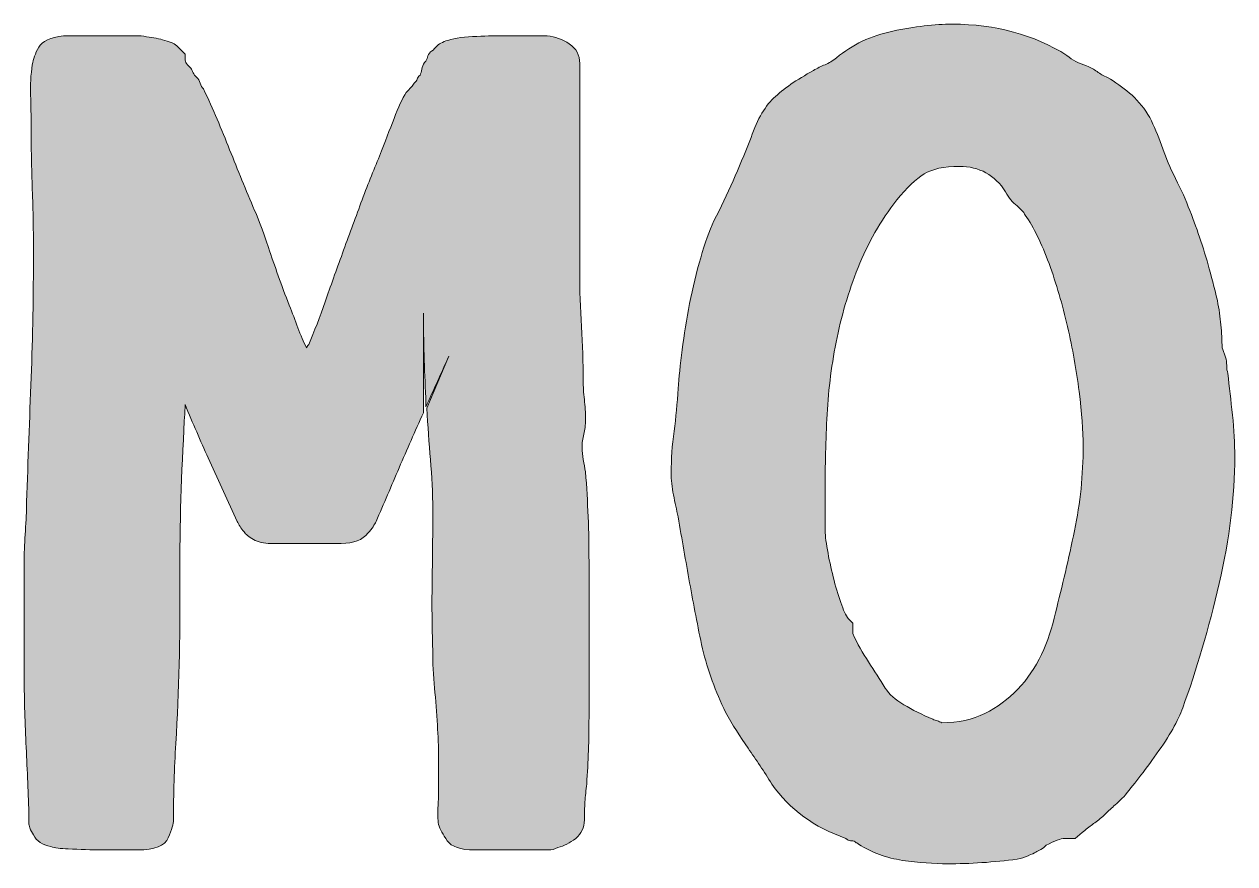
# Model space of a CAD drawing. Header units: inches. Extents: x 97 to 984, y -1026 to -54.
# Drawn here: x 96.9 to 476.5, y -746.6 to -483.2 of the extents above; entities that cross this region are included whole.
import ezdxf

# ---------------------------------------------------------------- set-up
doc = ezdxf.new("R2010")
doc.units = ezdxf.units.IN
doc.header["$MEASUREMENT"] = 0
doc.layers.add('Layer 1', color=7, linetype='Continuous')

# ---------------------------------------------------------------- blocks, each defined once
blk = doc.blocks.new('block 2')
at = {"layer": 'Layer 1', "true_color": 0xfccf0c}
h = blk.add_hatch(color=40, dxfattribs=at)
h.dxf.hatch_style = 2
edge = h.paths.add_edge_path()
edge.add_spline(control_points=[(301.96, -597.49), (302.19, -594.11), (302.62, -590.06), (303.22, -585.34), (303.82, -580.62), (304.61, -575.78), (305.58, -570.82), (306.55, -565.87), (307.7, -561.09), (309.03, -556.49), (310.36, -551.9), (311.75, -548.03), (313.2, -544.88), (315.38, -540.77), (317.38, -536.59), (319.19, -532.36), (321.01, -528.13), (322.76, -523.96), (324.45, -519.84), (326.39, -513.8), (328.86, -509.32), (331.89, -506.41), (334.91, -503.51), (339.09, -500.61), (344.41, -497.71), (345.62, -496.98), (346.83, -496.38), (348.04, -495.89), (349.25, -495.41), (350.45, -494.68), (351.67, -493.71), (356.5, -489.6), (362.37, -486.82), (369.27, -485.37), (376.16, -483.92), (382.39, -483.19), (387.95, -483.19), (401.5, -483.19), (413.47, -486.46), (423.88, -492.99), (425.57, -494.44), (427.63, -495.53), (430.05, -496.25), (431.26, -496.74), (432.34, -497.34), (433.31, -498.07), (434.28, -498.79), (435.37, -499.4), (436.58, -499.88), (438.99, -501.33), (441.3, -502.97), (443.47, -504.78), (445.65, -506.6), (447.59, -508.83), (449.28, -511.49), (450.73, -514.16), (452, -517), (453.09, -520.02), (454.18, -523.05), (455.32, -526.01), (456.54, -528.91), (458.47, -532.54), (460.1, -535.99), (461.44, -539.25), (462.76, -542.52), (463.98, -545.73), (465.06, -548.87), (466.15, -552.02), (467.18, -555.28), (468.15, -558.67), (469.11, -562.06), (470.08, -565.81), (471.05, -569.92), (471.54, -572.58), (471.9, -575.12), (472.14, -577.54), (472.38, -579.96), (472.5, -582.38), (472.5, -584.79), (472.74, -585.28), (473.11, -586.25), (473.59, -587.7), (473.83, -588.42), (473.96, -589.27), (473.96, -590.24), (473.96, -591.21), (474.07, -592.05), (474.32, -592.78), (474.8, -596.89), (475.28, -601.25), (475.77, -605.84), (476.25, -610.44), (476.5, -614.79), (476.5, -618.9), (476.5, -631.24), (474.86, -644.49), (471.6, -658.64), (468.33, -672.79), (464.52, -685.8), (460.17, -697.65), (458.71, -701.76), (455.99, -706.6), (452, -712.16), (448.01, -717.73), (444.56, -722.2), (441.66, -725.59), (440.45, -726.8), (439.3, -727.89), (438.21, -728.85), (437.12, -729.82), (436.09, -730.79), (435.13, -731.76), (433.92, -732.73), (432.83, -733.57), (431.86, -734.3), (430.89, -735.02), (429.8, -735.87), (428.6, -736.84), (428.6, -736.84), (426.42, -738.65), (426.42, -738.65), (426.42, -738.65), (423.15, -738.65), (423.15, -738.65), (421.94, -738.65), (420.01, -739.38), (417.35, -740.83), (416.86, -741.32), (416.32, -741.74), (415.72, -742.1), (415.11, -742.46), (414.56, -742.76), (414.08, -743.01), (413.6, -743.24), (412.81, -743.61), (411.72, -744.09), (410.63, -744.58), (409.48, -744.94), (408.28, -745.18), (404.65, -745.66), (400.96, -746.03), (397.21, -746.27), (393.46, -746.51), (389.89, -746.63), (386.5, -746.63), (382.15, -746.63), (377.43, -746.27), (372.35, -745.55), (367.27, -744.82), (362.67, -743.12), (358.56, -740.46), (358.32, -740.23), (358.14, -740.1), (358.02, -740.1), (357.89, -740.1), (357.71, -739.98), (357.47, -739.74), (356.99, -739.5), (356.5, -739.38), (356.02, -739.38), (355.54, -739.38), (355.05, -739.14), (354.57, -738.65), (344.65, -735.26), (336.91, -729.58), (331.35, -721.6), (328.93, -717.73), (326.45, -713.97), (323.91, -710.35), (321.37, -706.72), (319.01, -702.97), (316.83, -699.1), (313.69, -692.57), (311.26, -685.92), (309.57, -679.14), (308.12, -672.13), (306.79, -665.23), (305.58, -658.46), (304.37, -651.69), (303.16, -644.79), (301.96, -637.77), (301.47, -635.6), (300.99, -633.3), (300.5, -630.88), (300.02, -628.46), (299.78, -626.16), (299.78, -623.98), (299.78, -619.63), (300.08, -615.28), (300.68, -610.92), (301.29, -606.57), (301.71, -602.09), (301.96, -597.49)], knot_values=[0, 0, 0, 0, 1, 1, 1, 2, 2, 2, 3, 3, 3, 4, 4, 4, 5, 5, 5, 6, 6, 6, 7, 7, 7, 8, 8, 8, 9, 9, 9, 10, 10, 10, 11, 11, 11, 12, 12, 12, 13, 13, 13, 14, 14, 14, 15, 15, 15, 16, 16, 16, 17, 17, 17, 18, 18, 18, 19, 19, 19, 20, 20, 20, 21, 21, 21, 22, 22, 22, 23, 23, 23, 24, 24, 24, 25, 25, 25, 26, 26, 26, 27, 27, 27, 28, 28, 28, 29, 29, 29, 30, 30, 30, 31, 31, 31, 32, 32, 32, 33, 33, 33, 34, 34, 34, 35, 35, 35, 36, 36, 36, 37, 37, 37, 38, 38, 38, 39, 39, 39, 40, 40, 40, 41, 41, 41, 42, 42, 42, 43, 43, 43, 44, 44, 44, 45, 45, 45, 46, 46, 46, 47, 47, 47, 48, 48, 48, 49, 49, 49, 50, 50, 50, 51, 51, 51, 52, 52, 52, 53, 53, 53, 54, 54, 54, 55, 55, 55, 56, 56, 56, 57, 57, 57, 58, 58, 58, 59, 59, 59, 60, 60, 60, 61, 61, 61, 62, 62, 62, 63, 63, 63, 64, 64, 64, 64], degree=3, periodic=1)
edge = h.paths.add_edge_path()
edge.add_spline(control_points=[(356.75, -674.42), (358.2, -677.57), (359.83, -680.53), (361.65, -683.31), (363.46, -686.1), (365.21, -688.82), (366.91, -691.48), (368.12, -693.42), (370.05, -695.17), (372.72, -696.74), (375.37, -698.32), (378.4, -699.82), (381.79, -701.27), (382.27, -701.52), (382.75, -701.7), (383.24, -701.82), (383.72, -701.95), (384.2, -702.13), (384.69, -702.36), (389.77, -702.36), (394.24, -701.4), (398.12, -699.46), (401.98, -697.53), (405.43, -694.99), (408.46, -691.84), (411.48, -688.7), (413.96, -685.07), (415.9, -680.95), (417.83, -676.84), (419.28, -672.49), (420.25, -667.89), (422.43, -659.43), (424.42, -650.84), (426.24, -642.13), (428.05, -633.42), (428.96, -624.59), (428.96, -615.64), (428.96, -610.8), (428.53, -605.06), (427.69, -598.4), (426.84, -591.75), (425.63, -584.98), (424.06, -578.08), (422.48, -571.19), (420.55, -564.6), (418.25, -558.3), (415.95, -552.02), (413.47, -546.94), (410.82, -543.06), (410.57, -542.83), (410.45, -542.64), (410.45, -542.52), (410.45, -542.4), (410.33, -542.22), (410.09, -541.97), (410.09, -541.97), (408.28, -540.16), (408.28, -540.16), (406.82, -539.2), (405.61, -537.75), (404.65, -535.81), (401.26, -530.49), (396.42, -527.82), (390.13, -527.82), (385.29, -527.82), (381.61, -528.61), (379.07, -530.18), (376.52, -531.76), (373.68, -534.48), (370.54, -538.35), (365.46, -544.88), (361.4, -551.95), (358.38, -559.57), (355.35, -567.19), (353.06, -575), (351.49, -582.98), (349.91, -590.96), (348.95, -599.01), (348.58, -607.11), (348.22, -615.22), (348.04, -623.26), (348.04, -631.24), (348.04, -631.24), (348.04, -641.4), (348.04, -641.4), (348.04, -643.1), (348.28, -645.34), (348.77, -648.11), (349.25, -650.9), (349.85, -653.74), (350.58, -656.64), (351.31, -659.54), (352.09, -662.21), (352.94, -664.63), (353.78, -667.05), (354.57, -668.74), (355.3, -669.7), (355.3, -669.7), (356.75, -671.16), (356.75, -671.16), (356.75, -671.16), (356.75, -674.42), (356.75, -674.42)], knot_values=[0, 0, 0, 0, 1, 1, 1, 2, 2, 2, 3, 3, 3, 4, 4, 4, 5, 5, 5, 6, 6, 6, 7, 7, 7, 8, 8, 8, 9, 9, 9, 10, 10, 10, 11, 11, 11, 12, 12, 12, 13, 13, 13, 14, 14, 14, 15, 15, 15, 16, 16, 16, 17, 17, 17, 18, 18, 18, 19, 19, 19, 20, 20, 20, 21, 21, 21, 22, 22, 22, 23, 23, 23, 24, 24, 24, 25, 25, 25, 26, 26, 26, 27, 27, 27, 28, 28, 28, 29, 29, 29, 30, 30, 30, 31, 31, 31, 32, 32, 32, 33, 33, 33, 34, 34, 34, 34], degree=3, periodic=1)
at = {"layer": 'Layer 1', "true_color": 0xea2625}
h = blk.add_hatch(color=20, dxfattribs=at)
h.dxf.hatch_style = 2
edge = h.paths.add_edge_path()
edge.add_spline(control_points=[(226.84, -734.3), (226.6, -732.61), (226.54, -730.85), (226.66, -729.04), (226.78, -727.22), (226.84, -725.59), (226.84, -724.14), (226.84, -720.51), (226.84, -716.94), (226.84, -713.43), (226.84, -709.93), (226.72, -706.48), (226.48, -703.09), (226.24, -699.22), (225.94, -695.35), (225.58, -691.48), (225.21, -687.61), (225.03, -683.62), (225.03, -679.5), (224.79, -672.01), (224.72, -664.63), (224.85, -657.37), (224.97, -650.11), (225.03, -642.85), (225.03, -635.6), (225.03, -630.28), (224.79, -625.02), (224.3, -619.81), (223.82, -614.61), (223.46, -609.23), (223.22, -603.66), (223.22, -603.66), (230.11, -587.33), (230.11, -587.33), (228.9, -590), (227.69, -592.66), (226.48, -595.32), (225.27, -597.98), (224.06, -600.64), (222.85, -603.3), (222.85, -603.3), (222.85, -600.4), (222.85, -600.4), (222.61, -595.8), (222.43, -591.33), (222.31, -586.97), (222.18, -582.62), (222.13, -578.26), (222.13, -573.91), (222.13, -573.91), (222.13, -605.11), (222.13, -605.11), (219.46, -610.92), (216.92, -616.67), (214.51, -622.35), (212.09, -628.04), (209.67, -633.66), (207.25, -639.22), (207.01, -639.71), (206.71, -640.26), (206.34, -640.86), (205.98, -641.46), (205.44, -642.13), (204.71, -642.85), (203.01, -645.03), (200.23, -646.12), (196.36, -646.12), (196.36, -646.12), (174.23, -646.12), (174.23, -646.12), (172.05, -646.12), (170.24, -645.7), (168.79, -644.85), (167.33, -644), (166.37, -643.22), (165.88, -642.49), (164.91, -641.28), (164.19, -640.19), (163.71, -639.22), (163.71, -639.22), (154.63, -619.27), (154.63, -619.27), (153.42, -616.61), (152.21, -613.89), (151.01, -611.1), (149.79, -608.32), (148.58, -605.48), (147.38, -602.57), (147.38, -603.79), (147.31, -605.11), (147.19, -606.57), (147.07, -608.02), (147.01, -609.35), (147.01, -610.56), (146.04, -627.01), (145.62, -643.34), (145.74, -659.54), (145.86, -675.76), (145.44, -692.2), (144.47, -708.9), (144.23, -712.77), (144.05, -716.7), (143.93, -720.69), (143.8, -724.68), (143.75, -728.73), (143.75, -732.85), (143.75, -734.06), (143.2, -735.93), (142.11, -738.47), (141.03, -741.01), (137.82, -742.28), (132.5, -742.28), (128.87, -742.28), (125.24, -742.28), (121.61, -742.28), (117.98, -742.28), (114.36, -742.16), (110.73, -741.92), (108.3, -741.92), (106.49, -741.68), (105.28, -741.19), (102.62, -740.71), (100.8, -739.5), (99.84, -737.56), (99.35, -736.84), (98.99, -736.11), (98.75, -735.39), (98.51, -734.66), (98.39, -734.18), (98.39, -733.93), (98.39, -733.93), (98.39, -730.67), (98.39, -730.67), (98.14, -723.41), (97.84, -716.1), (97.48, -708.71), (97.12, -701.34), (96.94, -694.02), (96.94, -686.76), (96.94, -686.76), (96.94, -651.2), (96.94, -651.2), (96.94, -648.3), (97.06, -645.27), (97.3, -642.13), (97.54, -638.99), (97.66, -635.96), (97.66, -633.06), (98.14, -619.99), (98.63, -606.99), (99.11, -594.05), (99.6, -581.11), (99.84, -568.1), (99.84, -555.04), (99.84, -548.27), (99.72, -541.61), (99.48, -535.08), (99.23, -528.55), (99.11, -521.9), (99.11, -515.12), (99.11, -511.98), (99.05, -508.77), (98.93, -505.51), (98.81, -502.24), (98.99, -499.04), (99.48, -495.89), (99.72, -494.2), (100.38, -492.39), (101.47, -490.45), (102.56, -488.51), (105.16, -487.31), (109.28, -486.82), (109.28, -486.82), (113.99, -486.82), (113.99, -486.82), (113.99, -486.82), (123.79, -486.82), (123.79, -486.82), (123.79, -486.82), (133.59, -486.82), (133.59, -486.82), (134.8, -487.06), (135.88, -487.24), (136.85, -487.36), (137.82, -487.49), (138.79, -487.67), (139.76, -487.91), (140.48, -488.15), (141.45, -488.45), (142.66, -488.81), (143.87, -489.18), (144.96, -489.97), (145.93, -491.17), (145.93, -491.17), (147.38, -492.63), (147.38, -492.63), (147.38, -492.63), (147.38, -494.08), (147.38, -494.08), (147.38, -495.05), (147.98, -496.02), (149.19, -496.98), (149.43, -497.47), (149.67, -497.95), (149.92, -498.43), (150.15, -498.92), (150.52, -499.4), (151.01, -499.88), (151.49, -500.37), (151.85, -500.97), (152.09, -501.7), (152.33, -502.42), (152.69, -503.03), (153.18, -503.51), (156.09, -509.8), (158.81, -516.15), (161.35, -522.56), (163.89, -528.97), (166.48, -535.32), (169.15, -541.61), (170.11, -543.55), (171.56, -547.42), (173.5, -553.22), (175.44, -559.03), (177.61, -565.08), (180.03, -571.37), (181, -573.79), (181.91, -576.15), (182.76, -578.44), (183.6, -580.75), (184.51, -582.86), (185.48, -584.79), (185.48, -584.56), (185.72, -584.19), (186.2, -583.71), (187.89, -579.59), (189.59, -575.12), (191.28, -570.28), (192.97, -565.44), (194.79, -560.36), (196.73, -555.04), (198.66, -549.72), (200.59, -544.46), (202.53, -539.25), (204.47, -534.05), (206.4, -529.16), (208.34, -524.56), (210.03, -520.2), (211.54, -516.27), (212.88, -512.76), (214.2, -509.26), (215.47, -506.54), (216.68, -504.6), (217.89, -503.39), (218.74, -502.42), (219.23, -501.7), (219.71, -501.21), (220.01, -500.79), (220.13, -500.43), (220.25, -500.06), (220.55, -499.64), (221.04, -499.16), (221.28, -498.67), (221.46, -498.07), (221.58, -497.34), (221.7, -496.62), (222, -495.89), (222.49, -495.16), (222.97, -494.68), (223.27, -494.14), (223.4, -493.53), (223.52, -492.93), (223.82, -492.39), (224.3, -491.9), (224.79, -491.66), (225.39, -491.12), (226.12, -490.27), (226.84, -489.42), (228.05, -488.76), (229.75, -488.27), (232.16, -487.54), (235.19, -487.13), (238.82, -487), (242.45, -486.88), (245.23, -486.82), (247.17, -486.82), (247.17, -486.82), (260.95, -486.82), (260.95, -486.82), (263.37, -487.06), (265.67, -487.91), (267.85, -489.36), (270.03, -490.81), (271.11, -492.87), (271.11, -495.53), (271.11, -495.53), (271.11, -497.34), (271.11, -497.34), (271.11, -497.34), (271.11, -560.84), (271.11, -560.84), (271.11, -566.65), (271.3, -572.4), (271.66, -578.08), (272.02, -583.77), (272.2, -589.39), (272.2, -594.95), (272.2, -596.89), (272.32, -598.89), (272.57, -600.94), (272.8, -603), (272.93, -605.11), (272.93, -607.29), (272.93, -608.99), (272.75, -610.5), (272.39, -611.83), (272.02, -613.16), (271.84, -614.55), (271.84, -616), (271.84, -617.21), (271.96, -618.48), (272.2, -619.81), (272.44, -621.14), (272.69, -622.41), (272.93, -623.62), (273.66, -633.06), (274.02, -642.49), (274.02, -651.92), (274.02, -661.36), (274.02, -670.68), (274.02, -679.87), (274.02, -686.88), (274.02, -693.84), (274.02, -700.73), (274.02, -707.62), (273.77, -714.58), (273.29, -721.6), (273.05, -723.53), (272.87, -725.41), (272.75, -727.22), (272.62, -729.04), (272.57, -730.91), (272.57, -732.85), (272.57, -735.26), (271.66, -737.2), (269.85, -738.65), (268.03, -740.1), (266.15, -741.07), (264.22, -741.55), (263.25, -742.04), (262.28, -742.28), (261.32, -742.28), (260.35, -742.28), (259.5, -742.28), (258.78, -742.28), (258.78, -742.28), (238.09, -742.28), (238.09, -742.28), (233.74, -742.28), (230.89, -741.32), (229.57, -739.38), (228.23, -737.44), (227.33, -735.75), (226.84, -734.3)], knot_values=[0, 0, 0, 0, 1, 1, 1, 2, 2, 2, 3, 3, 3, 4, 4, 4, 5, 5, 5, 6, 6, 6, 7, 7, 7, 8, 8, 8, 9, 9, 9, 10, 10, 10, 11, 11, 11, 12, 12, 12, 13, 13, 13, 14, 14, 14, 15, 15, 15, 16, 16, 16, 17, 17, 17, 18, 18, 18, 19, 19, 19, 20, 20, 20, 21, 21, 21, 22, 22, 22, 23, 23, 23, 24, 24, 24, 25, 25, 25, 26, 26, 26, 27, 27, 27, 28, 28, 28, 29, 29, 29, 30, 30, 30, 31, 31, 31, 32, 32, 32, 33, 33, 33, 34, 34, 34, 35, 35, 35, 36, 36, 36, 37, 37, 37, 38, 38, 38, 39, 39, 39, 40, 40, 40, 41, 41, 41, 42, 42, 42, 43, 43, 43, 44, 44, 44, 45, 45, 45, 46, 46, 46, 47, 47, 47, 48, 48, 48, 49, 49, 49, 50, 50, 50, 51, 51, 51, 52, 52, 52, 53, 53, 53, 54, 54, 54, 55, 55, 55, 56, 56, 56, 57, 57, 57, 58, 58, 58, 59, 59, 59, 60, 60, 60, 61, 61, 61, 62, 62, 62, 63, 63, 63, 64, 64, 64, 65, 65, 65, 66, 66, 66, 67, 67, 67, 68, 68, 68, 69, 69, 69, 70, 70, 70, 71, 71, 71, 72, 72, 72, 73, 73, 73, 74, 74, 74, 75, 75, 75, 76, 76, 76, 77, 77, 77, 78, 78, 78, 79, 79, 79, 80, 80, 80, 81, 81, 81, 82, 82, 82, 83, 83, 83, 84, 84, 84, 85, 85, 85, 86, 86, 86, 87, 87, 87, 88, 88, 88, 89, 89, 89, 90, 90, 90, 91, 91, 91, 92, 92, 92, 93, 93, 93, 94, 94, 94, 95, 95, 95, 96, 96, 96, 97, 97, 97, 98, 98, 98, 99, 99, 99, 100, 100, 100, 101, 101, 101, 102, 102, 102, 103, 103, 103, 104, 104, 104, 105, 105, 105, 106, 106, 106, 107, 107, 107, 108, 108, 108, 109, 109, 109, 110, 110, 110, 111, 111, 111, 112, 112, 112, 113, 113, 113, 114, 114, 114, 115, 115, 115, 116, 116, 116, 117, 117, 117, 118, 118, 118, 119, 119, 119, 120, 120, 120, 121, 121, 121, 121], degree=3, periodic=1)
at = {"layer": 'Layer 1', "lineweight": 0}
for points, knots in [([(301.96, -597.49), (302.19, -594.11), (302.62, -590.06), (303.22, -585.34), (303.82, -580.62), (304.61, -575.78), (305.58, -570.82), (306.55, -565.87), (307.7, -561.09), (309.03, -556.49), (310.36, -551.9), (311.75, -548.03), (313.2, -544.88), (315.38, -540.77), (317.38, -536.59), (319.19, -532.36), (321.01, -528.13), (322.76, -523.96), (324.45, -519.84), (326.39, -513.8), (328.86, -509.32), (331.89, -506.41), (334.91, -503.51), (339.09, -500.61), (344.41, -497.71), (345.62, -496.98), (346.83, -496.38), (348.04, -495.89), (349.25, -495.41), (350.45, -494.68), (351.67, -493.71), (356.5, -489.6), (362.37, -486.82), (369.27, -485.37), (376.16, -483.92), (382.39, -483.19), (387.95, -483.19), (401.5, -483.19), (413.47, -486.46), (423.88, -492.99), (425.57, -494.44), (427.63, -495.53), (430.05, -496.25), (431.26, -496.74), (432.34, -497.34), (433.31, -498.07), (434.28, -498.79), (435.37, -499.4), (436.58, -499.88), (438.99, -501.33), (441.3, -502.97), (443.47, -504.78), (445.65, -506.6), (447.59, -508.83), (449.28, -511.49), (450.73, -514.16), (452, -517), (453.09, -520.02), (454.18, -523.05), (455.32, -526.01), (456.54, -528.91), (458.47, -532.54), (460.1, -535.99), (461.44, -539.25), (462.76, -542.52), (463.98, -545.73), (465.06, -548.87), (466.15, -552.02), (467.18, -555.28), (468.15, -558.67), (469.11, -562.06), (470.08, -565.81), (471.05, -569.92), (471.54, -572.58), (471.9, -575.12), (472.14, -577.54), (472.38, -579.96), (472.5, -582.38), (472.5, -584.79), (472.74, -585.28), (473.11, -586.25), (473.59, -587.7), (473.83, -588.42), (473.96, -589.27), (473.96, -590.24), (473.96, -591.21), (474.07, -592.05), (474.32, -592.78), (474.8, -596.89), (475.28, -601.25), (475.77, -605.84), (476.25, -610.44), (476.5, -614.79), (476.5, -618.9), (476.5, -631.24), (474.86, -644.49), (471.6, -658.64), (468.33, -672.79), (464.52, -685.8), (460.17, -697.65), (458.71, -701.76), (455.99, -706.6), (452, -712.16), (448.01, -717.73), (444.56, -722.2), (441.66, -725.59), (440.45, -726.8), (439.3, -727.89), (438.21, -728.85), (437.12, -729.82), (436.09, -730.79), (435.13, -731.76), (433.92, -732.73), (432.83, -733.57), (431.86, -734.3), (430.89, -735.02), (429.8, -735.87), (428.6, -736.84), (428.6, -736.84), (426.42, -738.65), (426.42, -738.65), (426.42, -738.65), (423.15, -738.65), (423.15, -738.65), (421.94, -738.65), (420.01, -739.38), (417.35, -740.83), (416.86, -741.32), (416.32, -741.74), (415.72, -742.1), (415.11, -742.46), (414.56, -742.76), (414.08, -743.01), (413.6, -743.24), (412.81, -743.61), (411.72, -744.09), (410.63, -744.58), (409.48, -744.94), (408.28, -745.18), (404.65, -745.66), (400.96, -746.03), (397.21, -746.27), (393.46, -746.51), (389.89, -746.63), (386.5, -746.63), (382.15, -746.63), (377.43, -746.27), (372.35, -745.55), (367.27, -744.82), (362.67, -743.12), (358.56, -740.46), (358.32, -740.23), (358.14, -740.1), (358.02, -740.1), (357.89, -740.1), (357.71, -739.98), (357.47, -739.74), (356.99, -739.5), (356.5, -739.38), (356.02, -739.38), (355.54, -739.38), (355.05, -739.14), (354.57, -738.65), (344.65, -735.26), (336.91, -729.58), (331.35, -721.6), (328.93, -717.73), (326.45, -713.97), (323.91, -710.35), (321.37, -706.72), (319.01, -702.97), (316.83, -699.1), (313.69, -692.57), (311.26, -685.92), (309.57, -679.14), (308.12, -672.13), (306.79, -665.23), (305.58, -658.46), (304.37, -651.69), (303.16, -644.79), (301.96, -637.77), (301.47, -635.6), (300.99, -633.3), (300.5, -630.88), (300.02, -628.46), (299.78, -626.16), (299.78, -623.98), (299.78, -619.63), (300.08, -615.28), (300.68, -610.92), (301.29, -606.57), (301.71, -602.09), (301.96, -597.49)], [0, 0, 0, 0, 1, 1, 1, 2, 2, 2, 3, 3, 3, 4, 4, 4, 5, 5, 5, 6, 6, 6, 7, 7, 7, 8, 8, 8, 9, 9, 9, 10, 10, 10, 11, 11, 11, 12, 12, 12, 13, 13, 13, 14, 14, 14, 15, 15, 15, 16, 16, 16, 17, 17, 17, 18, 18, 18, 19, 19, 19, 20, 20, 20, 21, 21, 21, 22, 22, 22, 23, 23, 23, 24, 24, 24, 25, 25, 25, 26, 26, 26, 27, 27, 27, 28, 28, 28, 29, 29, 29, 30, 30, 30, 31, 31, 31, 32, 32, 32, 33, 33, 33, 34, 34, 34, 35, 35, 35, 36, 36, 36, 37, 37, 37, 38, 38, 38, 39, 39, 39, 40, 40, 40, 41, 41, 41, 42, 42, 42, 43, 43, 43, 44, 44, 44, 45, 45, 45, 46, 46, 46, 47, 47, 47, 48, 48, 48, 49, 49, 49, 50, 50, 50, 51, 51, 51, 52, 52, 52, 53, 53, 53, 54, 54, 54, 55, 55, 55, 56, 56, 56, 57, 57, 57, 58, 58, 58, 59, 59, 59, 60, 60, 60, 61, 61, 61, 62, 62, 62, 63, 63, 63, 64, 64, 64, 64]), ([(226.84, -734.3), (226.6, -732.61), (226.54, -730.85), (226.66, -729.04), (226.78, -727.22), (226.84, -725.59), (226.84, -724.14), (226.84, -720.51), (226.84, -716.94), (226.84, -713.43), (226.84, -709.93), (226.72, -706.48), (226.48, -703.09), (226.24, -699.22), (225.94, -695.35), (225.58, -691.48), (225.21, -687.61), (225.03, -683.62), (225.03, -679.5), (224.79, -672.01), (224.72, -664.63), (224.85, -657.37), (224.97, -650.11), (225.03, -642.85), (225.03, -635.6), (225.03, -630.28), (224.79, -625.02), (224.3, -619.81), (223.82, -614.61), (223.46, -609.23), (223.22, -603.66), (223.22, -603.66), (230.11, -587.33), (230.11, -587.33), (228.9, -590), (227.69, -592.66), (226.48, -595.32), (225.27, -597.98), (224.06, -600.64), (222.85, -603.3), (222.85, -603.3), (222.85, -600.4), (222.85, -600.4), (222.61, -595.8), (222.43, -591.33), (222.31, -586.97), (222.18, -582.62), (222.13, -578.26), (222.13, -573.91), (222.13, -573.91), (222.13, -605.11), (222.13, -605.11), (219.46, -610.92), (216.92, -616.67), (214.51, -622.35), (212.09, -628.04), (209.67, -633.66), (207.25, -639.22), (207.01, -639.71), (206.71, -640.26), (206.34, -640.86), (205.98, -641.46), (205.44, -642.13), (204.71, -642.85), (203.01, -645.03), (200.23, -646.12), (196.36, -646.12), (196.36, -646.12), (174.23, -646.12), (174.23, -646.12), (172.05, -646.12), (170.24, -645.7), (168.79, -644.85), (167.33, -644), (166.37, -643.22), (165.88, -642.49), (164.91, -641.28), (164.19, -640.19), (163.71, -639.22), (163.71, -639.22), (154.63, -619.27), (154.63, -619.27), (153.42, -616.61), (152.21, -613.89), (151.01, -611.1), (149.79, -608.32), (148.58, -605.48), (147.38, -602.57), (147.38, -603.79), (147.31, -605.11), (147.19, -606.57), (147.07, -608.02), (147.01, -609.35), (147.01, -610.56), (146.04, -627.01), (145.62, -643.34), (145.74, -659.54), (145.86, -675.76), (145.44, -692.2), (144.47, -708.9), (144.23, -712.77), (144.05, -716.7), (143.93, -720.69), (143.8, -724.68), (143.75, -728.73), (143.75, -732.85), (143.75, -734.06), (143.2, -735.93), (142.11, -738.47), (141.03, -741.01), (137.82, -742.28), (132.5, -742.28), (128.87, -742.28), (125.24, -742.28), (121.61, -742.28), (117.98, -742.28), (114.36, -742.16), (110.73, -741.92), (108.3, -741.92), (106.49, -741.68), (105.28, -741.19), (102.62, -740.71), (100.8, -739.5), (99.84, -737.56), (99.35, -736.84), (98.99, -736.11), (98.75, -735.39), (98.51, -734.66), (98.39, -734.18), (98.39, -733.93), (98.39, -733.93), (98.39, -730.67), (98.39, -730.67), (98.14, -723.41), (97.84, -716.1), (97.48, -708.71), (97.12, -701.34), (96.94, -694.02), (96.94, -686.76), (96.94, -686.76), (96.94, -651.2), (96.94, -651.2), (96.94, -648.3), (97.06, -645.27), (97.3, -642.13), (97.54, -638.99), (97.66, -635.96), (97.66, -633.06), (98.14, -619.99), (98.63, -606.99), (99.11, -594.05), (99.6, -581.11), (99.84, -568.1), (99.84, -555.04), (99.84, -548.27), (99.72, -541.61), (99.48, -535.08), (99.23, -528.55), (99.11, -521.9), (99.11, -515.12), (99.11, -511.98), (99.05, -508.77), (98.93, -505.51), (98.81, -502.24), (98.99, -499.04), (99.48, -495.89), (99.72, -494.2), (100.38, -492.39), (101.47, -490.45), (102.56, -488.51), (105.16, -487.31), (109.28, -486.82), (109.28, -486.82), (113.99, -486.82), (113.99, -486.82), (113.99, -486.82), (123.79, -486.82), (123.79, -486.82), (123.79, -486.82), (133.59, -486.82), (133.59, -486.82), (134.8, -487.06), (135.88, -487.24), (136.85, -487.36), (137.82, -487.49), (138.79, -487.67), (139.76, -487.91), (140.48, -488.15), (141.45, -488.45), (142.66, -488.81), (143.87, -489.18), (144.96, -489.97), (145.93, -491.17), (145.93, -491.17), (147.38, -492.63), (147.38, -492.63), (147.38, -492.63), (147.38, -494.08), (147.38, -494.08), (147.38, -495.05), (147.98, -496.02), (149.19, -496.98), (149.43, -497.47), (149.67, -497.95), (149.92, -498.43), (150.15, -498.92), (150.52, -499.4), (151.01, -499.88), (151.49, -500.37), (151.85, -500.97), (152.09, -501.7), (152.33, -502.42), (152.69, -503.03), (153.18, -503.51), (156.09, -509.8), (158.81, -516.15), (161.35, -522.56), (163.89, -528.97), (166.48, -535.32), (169.15, -541.61), (170.11, -543.55), (171.56, -547.42), (173.5, -553.22), (175.44, -559.03), (177.61, -565.08), (180.03, -571.37), (181, -573.79), (181.91, -576.15), (182.76, -578.44), (183.6, -580.75), (184.51, -582.86), (185.48, -584.79), (185.48, -584.56), (185.72, -584.19), (186.2, -583.71), (187.89, -579.59), (189.59, -575.12), (191.28, -570.28), (192.97, -565.44), (194.79, -560.36), (196.73, -555.04), (198.66, -549.72), (200.59, -544.46), (202.53, -539.25), (204.47, -534.05), (206.4, -529.16), (208.34, -524.56), (210.03, -520.2), (211.54, -516.27), (212.88, -512.76), (214.2, -509.26), (215.47, -506.54), (216.68, -504.6), (217.89, -503.39), (218.74, -502.42), (219.23, -501.7), (219.71, -501.21), (220.01, -500.79), (220.13, -500.43), (220.25, -500.06), (220.55, -499.64), (221.04, -499.16), (221.28, -498.67), (221.46, -498.07), (221.58, -497.34), (221.7, -496.62), (222, -495.89), (222.49, -495.16), (222.97, -494.68), (223.27, -494.14), (223.4, -493.53), (223.52, -492.93), (223.82, -492.39), (224.3, -491.9), (224.79, -491.66), (225.39, -491.12), (226.12, -490.27), (226.84, -489.42), (228.05, -488.76), (229.75, -488.27), (232.16, -487.54), (235.19, -487.13), (238.82, -487), (242.45, -486.88), (245.23, -486.82), (247.17, -486.82), (247.17, -486.82), (260.95, -486.82), (260.95, -486.82), (263.37, -487.06), (265.67, -487.91), (267.85, -489.36), (270.03, -490.81), (271.11, -492.87), (271.11, -495.53), (271.11, -495.53), (271.11, -497.34), (271.11, -497.34), (271.11, -497.34), (271.11, -560.84), (271.11, -560.84), (271.11, -566.65), (271.3, -572.4), (271.66, -578.08), (272.02, -583.77), (272.2, -589.39), (272.2, -594.95), (272.2, -596.89), (272.32, -598.89), (272.57, -600.94), (272.8, -603), (272.93, -605.11), (272.93, -607.29), (272.93, -608.99), (272.75, -610.5), (272.39, -611.83), (272.02, -613.16), (271.84, -614.55), (271.84, -616), (271.84, -617.21), (271.96, -618.48), (272.2, -619.81), (272.44, -621.14), (272.69, -622.41), (272.93, -623.62), (273.66, -633.06), (274.02, -642.49), (274.02, -651.92), (274.02, -661.36), (274.02, -670.68), (274.02, -679.87), (274.02, -686.88), (274.02, -693.84), (274.02, -700.73), (274.02, -707.62), (273.77, -714.58), (273.29, -721.6), (273.05, -723.53), (272.87, -725.41), (272.75, -727.22), (272.62, -729.04), (272.57, -730.91), (272.57, -732.85), (272.57, -735.26), (271.66, -737.2), (269.85, -738.65), (268.03, -740.1), (266.15, -741.07), (264.22, -741.55), (263.25, -742.04), (262.28, -742.28), (261.32, -742.28), (260.35, -742.28), (259.5, -742.28), (258.78, -742.28), (258.78, -742.28), (238.09, -742.28), (238.09, -742.28), (233.74, -742.28), (230.89, -741.32), (229.57, -739.38), (228.23, -737.44), (227.33, -735.75), (226.84, -734.3)], [0, 0, 0, 0, 1, 1, 1, 2, 2, 2, 3, 3, 3, 4, 4, 4, 5, 5, 5, 6, 6, 6, 7, 7, 7, 8, 8, 8, 9, 9, 9, 10, 10, 10, 11, 11, 11, 12, 12, 12, 13, 13, 13, 14, 14, 14, 15, 15, 15, 16, 16, 16, 17, 17, 17, 18, 18, 18, 19, 19, 19, 20, 20, 20, 21, 21, 21, 22, 22, 22, 23, 23, 23, 24, 24, 24, 25, 25, 25, 26, 26, 26, 27, 27, 27, 28, 28, 28, 29, 29, 29, 30, 30, 30, 31, 31, 31, 32, 32, 32, 33, 33, 33, 34, 34, 34, 35, 35, 35, 36, 36, 36, 37, 37, 37, 38, 38, 38, 39, 39, 39, 40, 40, 40, 41, 41, 41, 42, 42, 42, 43, 43, 43, 44, 44, 44, 45, 45, 45, 46, 46, 46, 47, 47, 47, 48, 48, 48, 49, 49, 49, 50, 50, 50, 51, 51, 51, 52, 52, 52, 53, 53, 53, 54, 54, 54, 55, 55, 55, 56, 56, 56, 57, 57, 57, 58, 58, 58, 59, 59, 59, 60, 60, 60, 61, 61, 61, 62, 62, 62, 63, 63, 63, 64, 64, 64, 65, 65, 65, 66, 66, 66, 67, 67, 67, 68, 68, 68, 69, 69, 69, 70, 70, 70, 71, 71, 71, 72, 72, 72, 73, 73, 73, 74, 74, 74, 75, 75, 75, 76, 76, 76, 77, 77, 77, 78, 78, 78, 79, 79, 79, 80, 80, 80, 81, 81, 81, 82, 82, 82, 83, 83, 83, 84, 84, 84, 85, 85, 85, 86, 86, 86, 87, 87, 87, 88, 88, 88, 89, 89, 89, 90, 90, 90, 91, 91, 91, 92, 92, 92, 93, 93, 93, 94, 94, 94, 95, 95, 95, 96, 96, 96, 97, 97, 97, 98, 98, 98, 99, 99, 99, 100, 100, 100, 101, 101, 101, 102, 102, 102, 103, 103, 103, 104, 104, 104, 105, 105, 105, 106, 106, 106, 107, 107, 107, 108, 108, 108, 109, 109, 109, 110, 110, 110, 111, 111, 111, 112, 112, 112, 113, 113, 113, 114, 114, 114, 115, 115, 115, 116, 116, 116, 117, 117, 117, 118, 118, 118, 119, 119, 119, 120, 120, 120, 121, 121, 121, 121]), ([(356.75, -674.42), (358.2, -677.57), (359.83, -680.53), (361.65, -683.31), (363.46, -686.1), (365.21, -688.82), (366.91, -691.48), (368.12, -693.42), (370.05, -695.17), (372.72, -696.74), (375.37, -698.32), (378.4, -699.82), (381.79, -701.27), (382.27, -701.52), (382.75, -701.7), (383.24, -701.82), (383.72, -701.95), (384.2, -702.13), (384.69, -702.36), (389.77, -702.36), (394.24, -701.4), (398.12, -699.46), (401.98, -697.53), (405.43, -694.99), (408.46, -691.84), (411.48, -688.7), (413.96, -685.07), (415.9, -680.95), (417.83, -676.84), (419.28, -672.49), (420.25, -667.89), (422.43, -659.43), (424.42, -650.84), (426.24, -642.13), (428.05, -633.42), (428.96, -624.59), (428.96, -615.64), (428.96, -610.8), (428.53, -605.06), (427.69, -598.4), (426.84, -591.75), (425.63, -584.98), (424.06, -578.08), (422.48, -571.19), (420.55, -564.6), (418.25, -558.3), (415.95, -552.02), (413.47, -546.94), (410.82, -543.06), (410.57, -542.83), (410.45, -542.64), (410.45, -542.52), (410.45, -542.4), (410.33, -542.22), (410.09, -541.97), (410.09, -541.97), (408.28, -540.16), (408.28, -540.16), (406.82, -539.2), (405.61, -537.75), (404.65, -535.81), (401.26, -530.49), (396.42, -527.82), (390.13, -527.82), (385.29, -527.82), (381.61, -528.61), (379.07, -530.18), (376.52, -531.76), (373.68, -534.48), (370.54, -538.35), (365.46, -544.88), (361.4, -551.95), (358.38, -559.57), (355.35, -567.19), (353.06, -575), (351.49, -582.98), (349.91, -590.96), (348.95, -599.01), (348.58, -607.11), (348.22, -615.22), (348.04, -623.26), (348.04, -631.24), (348.04, -631.24), (348.04, -641.4), (348.04, -641.4), (348.04, -643.1), (348.28, -645.34), (348.77, -648.11), (349.25, -650.9), (349.85, -653.74), (350.58, -656.64), (351.31, -659.54), (352.09, -662.21), (352.94, -664.63), (353.78, -667.05), (354.57, -668.74), (355.3, -669.7), (355.3, -669.7), (356.75, -671.16), (356.75, -671.16), (356.75, -671.16), (356.75, -674.42), (356.75, -674.42)], [0, 0, 0, 0, 1, 1, 1, 2, 2, 2, 3, 3, 3, 4, 4, 4, 5, 5, 5, 6, 6, 6, 7, 7, 7, 8, 8, 8, 9, 9, 9, 10, 10, 10, 11, 11, 11, 12, 12, 12, 13, 13, 13, 14, 14, 14, 15, 15, 15, 16, 16, 16, 17, 17, 17, 18, 18, 18, 19, 19, 19, 20, 20, 20, 21, 21, 21, 22, 22, 22, 23, 23, 23, 24, 24, 24, 25, 25, 25, 26, 26, 26, 27, 27, 27, 28, 28, 28, 29, 29, 29, 30, 30, 30, 31, 31, 31, 32, 32, 32, 33, 33, 33, 34, 34, 34, 34])]:
    blk.add_open_spline(points, degree=3, knots=knots, dxfattribs=at)

msp = doc.modelspace()

# ---------------------------------------------------------------- block references
at = {"layer": 'Layer 1'}
msp.add_blockref('block 2', (0, 0), dxfattribs=at)

doc.saveas('drawing.dxf')
